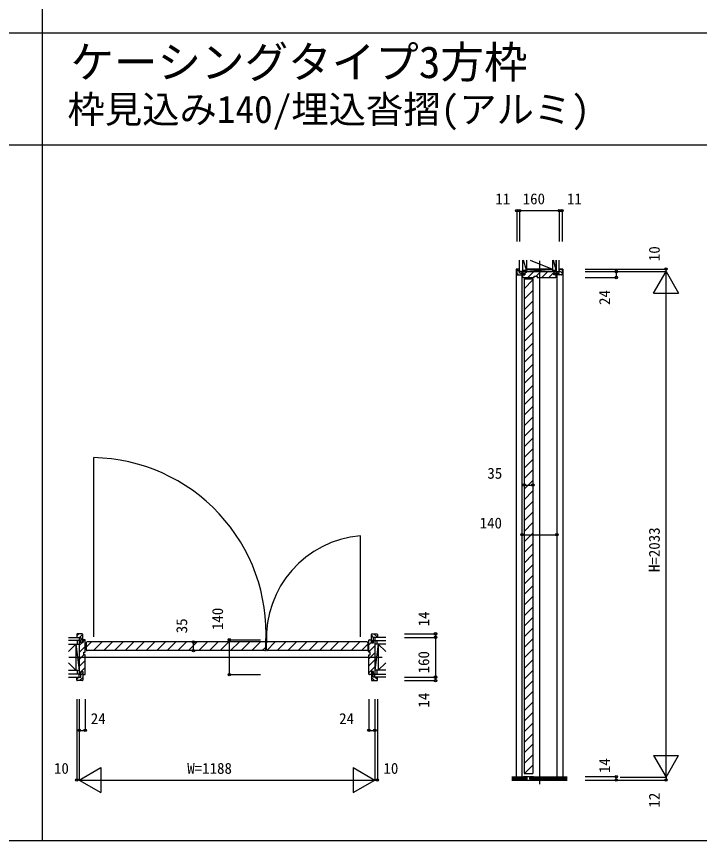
# Model space of a CAD drawing. Units: millimetres, scale not verified. Extents: x -14340 to 14341, y -10000 to 10000.
# Drawn here: x -11595 to -8850, y -10000 to -6687 of the extents above; entities that cross this region are included whole.
import ezdxf
from ezdxf.enums import TextEntityAlignment as Align

# ---------------------------------------------------------------- set-up
doc = ezdxf.new("R2010")
doc.units = ezdxf.units.MM
doc.header["$LTSCALE"] = 50
for name, color, linetype in [('0-0_0', 7, 'Continuous'), ('0-2_YKK_B1', 4, 'Continuous'), ('0-3_YKK_C1', 4, 'Continuous'), ('0-4_YKK_F1', 7, 'Continuous'), ('0-5_YKK_N1', 2, 'Continuous'), ('0-6_YKK_Z1', 7, 'Continuous')]:
    doc.layers.add(name, color=color, linetype=linetype)
doc.styles.add('ＭＳ ゴシック', font='')
doc.styles.get('ＭＳ ゴシック').set_extended_font_data('MS Gothic')

msp = doc.modelspace()

# ---------------------------------------------------------------- linework, layer by layer
at = {"layer": '0-2_YKK_B1'}
for p, q in [((-11285.18, -9181.51), (-11285.18, -8460.51)), ((-10213.18, -9181.51), (-10213.18, -8774.51)), ((-11345.09, -9169.01), (-11353.18, -9177.1)), ((-11331.18, -9169.01), (-11351.18, -9169.01)), ((-11329.34, -9170.23), (-11342.12, -9183.01)), ((-11329.18, -9204.01), (-11329.18, -9171.01)), ((-10169.18, -9204.01), (-10169.18, -9171.01)), ((-10169.18, -9175.73), (-10161.68, -9183.23)), ((-10167.18, -9169.01), (-10147.18, -9169.01)), ((-10158.93, -9169.01), (-10145.18, -9182.76)), ((-11343.18, -9215.59), (-11332.6, -9205.01)), ((-11329.18, -9187.04), (-11336.68, -9194.54)), ((-11329.18, -9201.59), (-11320.6, -9193.01)), ((-11315.18, -9222.85), (-11293.85, -9201.51)), ((-11315.18, -9204.81), (-11315.18, -9233.21)), ((-10596.98, -9201.51), (-11311.88, -9201.51)), ((-11286.42, -9236.51), (-11251.42, -9201.51)), ((-11243.99, -9236.51), (-11208.99, -9201.51)), ((-11201.57, -9236.51), (-11166.57, -9201.51)), ((-11159.14, -9236.51), (-11124.14, -9201.51)), ((-11116.71, -9236.51), (-11081.71, -9201.51)), ((-11074.29, -9236.51), (-11039.29, -9201.51)), ((-11031.86, -9236.51), (-10996.86, -9201.51)), ((-10989.43, -9236.51), (-10954.43, -9201.51)), ((-10947.01, -9236.51), (-10912.01, -9201.51)), ((-10904.58, -9236.51), (-10869.58, -9201.51)), ((-10862.16, -9236.51), (-10827.16, -9201.51)), ((-10819.73, -9236.51), (-10784.73, -9201.51)), ((-10777.3, -9236.51), (-10742.3, -9201.51)), ((-10734.88, -9236.51), (-10699.88, -9201.51)), ((-10692.45, -9236.51), (-10657.45, -9201.51)), ((-10650.02, -9236.51), (-10615.02, -9201.51)), ((-10593.68, -9233.21), (-10593.68, -9204.81)), ((-10590.68, -9233.21), (-10590.68, -9204.81)), ((-10589.61, -9235.65), (-10555.48, -9201.51)), ((-10186.48, -9201.51), (-10587.38, -9201.51)), ((-10548.05, -9236.51), (-10513.05, -9201.51)), ((-10505.62, -9236.51), (-10470.62, -9201.51)), ((-10463.2, -9236.51), (-10428.2, -9201.51)), ((-10420.77, -9236.51), (-10385.77, -9201.51)), ((-10378.34, -9236.51), (-10343.34, -9201.51)), ((-10335.92, -9236.51), (-10300.92, -9201.51)), ((-10293.49, -9236.51), (-10258.49, -9201.51)), ((-10251.07, -9236.51), (-10216.07, -9201.51)), ((-10208.64, -9236.51), (-10183.18, -9211.06)), ((-10183.18, -9204.81), (-10183.18, -9233.21)), ((-10179.18, -9213.09), (-10169.18, -9203.09)), ((-10169.18, -9192.7), (-10161.68, -9200.2)), ((-11343.18, -9243.88), (-11319.18, -9219.88)), ((-10596.98, -9236.51), (-11311.88, -9236.51)), ((-10607.6, -9236.51), (-10593.68, -9222.6)), ((-10186.48, -9236.51), (-10587.38, -9236.51)), ((-10179.18, -9241.38), (-10155.18, -9217.38)), ((-11343.18, -9272.16), (-11324.18, -9253.16)), ((-11343.18, -9300.45), (-11319.18, -9276.45)), ((-10179.18, -9269.66), (-10155.18, -9245.66)), ((-10179.18, -9297.95), (-10155.18, -9273.95)), ((-11335.47, -9321.01), (-11319.18, -9304.73)), ((-10179.18, -9326.23), (-10155.18, -9302.23)), ((-11344.64, -9343.01), (-11353.18, -9351.56)), ((-11343.18, -9328.73), (-11337.18, -9322.73)), ((-11329.18, -9327.56), (-11336.68, -9335.06)), ((-11329.18, -9322.01), (-11329.18, -9355.01)), ((-10169.18, -9322.01), (-10169.18, -9355.01)), ((-10169.18, -9327.56), (-10161.68, -9335.06)), ((-10153.73, -9343.01), (-10145.18, -9351.56)), ((-11331.18, -9357.01), (-11351.18, -9357.01)), ((-11329.18, -9344.53), (-11341.67, -9357.01)), ((-10169.18, -9344.53), (-10156.7, -9357.01)), ((-10167.18, -9357.01), (-10147.18, -9357.01))]:
    msp.add_line(p, q, dxfattribs=at)
for points in [[(-11353.18, -9171.01), (-11353.18, -9183.01), (-11336.68, -9183.01), (-11336.68, -9204.01), (-11329.18, -9204.01)], [(-10145.18, -9171.01), (-10145.18, -9183.01), (-10161.68, -9183.01), (-10161.68, -9204.01), (-10169.18, -9204.01)], [(-11321.18, -9193.01), (-11329.18, -9193.01), (-11329.18, -9205.01), (-11337.18, -9205.01), (-11337.18, -9196.51), (-11338.18, -9195.51), (-11343.18, -9195.51)], [(-11343.18, -9195.51), (-11343.18, -9330.51), (-11338.18, -9330.51), (-11337.18, -9329.51), (-11337.18, -9321.01), (-11329.18, -9321.01), (-11329.18, -9333.01), (-11321.18, -9333.01)], [(-11319.18, -9331.01), (-11319.18, -9254.01), (-11324.18, -9254.01), (-11324.18, -9242.01), (-11319.18, -9242.01), (-11319.18, -9195.01)], [(-10179.18, -9331.01), (-10179.18, -9254.01), (-10174.18, -9254.01), (-10174.18, -9242.01), (-10179.18, -9242.01), (-10179.18, -9195.01)], [(-10177.18, -9193.01), (-10169.18, -9193.01), (-10169.18, -9205.01), (-10161.18, -9205.01), (-10161.18, -9196.51), (-10160.18, -9195.51), (-10155.18, -9195.51)], [(-10155.18, -9195.51), (-10155.18, -9330.51), (-10160.18, -9330.51), (-10161.18, -9329.51), (-10161.18, -9321.01), (-10169.18, -9321.01), (-10169.18, -9333.01), (-10177.18, -9333.01)], [(-11353.18, -9355.01), (-11353.18, -9343.01), (-11336.68, -9343.01), (-11336.68, -9322.01), (-11329.18, -9322.01)], [(-10145.18, -9355.01), (-10145.18, -9343.01), (-10161.68, -9343.01), (-10161.68, -9322.01), (-10169.18, -9322.01)]]:
    msp.add_lwpolyline(points, dxfattribs=at)
for centre, radius, start, end in [((-11298.41, -9166.18), 705.79, 356.86204, 88.92588), ((-10178.38, -9185.78), 412.74, 94.83656, 182.64281), ((-11351.18, -9171.01), 2, 90.00001, 179.99999), ((-11331.18, -9171.01), 2, 0.00001, 89.99999), ((-10167.18, -9171.01), 2, 90.00001, 179.99999), ((-10147.18, -9171.01), 2, 0.00001, 89.99999), ((-11321.18, -9195.01), 2, 0.00001, 89.99999), ((-11311.88, -9204.81), 3.3, 90, 180), ((-10596.98, -9204.81), 3.3, 0, 90), ((-10587.38, -9204.81), 3.3, 90, 180), ((-10186.48, -9204.81), 3.3, 0, 90), ((-10177.18, -9195.01), 2, 90.00001, 179.99999), ((-11311.88, -9233.21), 3.3, 180, 270), ((-10596.98, -9233.21), 3.3, 270, 0), ((-10587.38, -9233.21), 3.3, 180, 270), ((-10186.48, -9233.21), 3.3, 270, 0), ((-11321.18, -9331.01), 2, 270.00001, 359.99999), ((-10177.18, -9331.01), 2, 180.00001, 269.99999), ((-11351.18, -9355.01), 2, 180.00001, 269.99999), ((-11331.18, -9355.01), 2, 270.00001, 359.99999), ((-10167.18, -9355.01), 2, 180.00001, 269.99999), ((-10147.18, -9355.01), 2, 270.00001, 359.99999)]:
    msp.add_arc(centre, radius, start, end, dxfattribs=at)
at = {"layer": '0-3_YKK_C1'}
for p, q in [((-9587.96, -7702.01), (-9587.96, -9757.01)), ((-9573.96, -7702.01), (-9587.96, -7702.01)), ((-9584.96, -7704.01), (-9584.96, -7724.01)), ((-9584.96, -7719.19), (-9578.13, -7726.01)), ((-9584.47, -7702.7), (-9573.96, -7713.22)), ((-9568.66, -7718.51), (-9561.16, -7726.01)), ((-9563.96, -7712.01), (-9563.96, -9757.01)), ((-9551.96, -7718.92), (-9545.06, -7712.01)), ((-9540.77, -7736.01), (-9516.77, -7712.01)), ((-9507.49, -7731.01), (-9488.49, -7712.01)), ((-9484.2, -7736.01), (-9460.2, -7712.01)), ((-9455.92, -7736.01), (-9431.92, -7712.01)), ((-9434.96, -7720.36), (-9429.31, -7726.01)), ((-9423.96, -7712.01), (-9423.96, -9757.01)), ((-9419.84, -7718.51), (-9412.34, -7726.01)), ((-9399.96, -7702.01), (-9413.96, -7702.01)), ((-9413.96, -7707.42), (-9402.96, -7718.42)), ((-9402.96, -7704.01), (-9402.96, -7724.01)), ((-9399.96, -7702.01), (-9399.96, -9757.01)), ((-9561.46, -7728.42), (-9559.06, -7726.01)), ((-9555.47, -7741.51), (-9555.47, -9731.01)), ((-9555.47, -7781.01), (-9520.47, -7746.01)), ((-9555.47, -7823.44), (-9520.47, -7788.44)), ((-9555.47, -7865.86), (-9520.47, -7830.86)), ((-9555.47, -7908.29), (-9520.47, -7873.29)), ((-9555.47, -7950.72), (-9520.47, -7915.72)), ((-9555.47, -7993.14), (-9520.47, -7958.14)), ((-9555.47, -8035.57), (-9520.47, -8000.57)), ((-9555.47, -8078), (-9520.47, -8043)), ((-9555.47, -8120.42), (-9520.47, -8085.42)), ((-9555.47, -8162.85), (-9520.47, -8127.85)), ((-9555.47, -8205.28), (-9520.47, -8170.28)), ((-9555.47, -8247.7), (-9520.47, -8212.7)), ((-9555.47, -8290.13), (-9520.47, -8255.13)), ((-9555.47, -8332.56), (-9520.47, -8297.56)), ((-9555.47, -8374.98), (-9520.47, -8339.98)), ((-9555.47, -8417.41), (-9520.47, -8382.41)), ((-9555.47, -8459.83), (-9520.47, -8424.83)), ((-9555.47, -8502.26), (-9520.47, -8467.26)), ((-9555.47, -8544.69), (-9520.47, -8509.69)), ((-9555.47, -8587.11), (-9520.47, -8552.11)), ((-9555.47, -8629.54), (-9520.47, -8594.54)), ((-9555.47, -8671.97), (-9520.47, -8636.97)), ((-9555.47, -8714.39), (-9520.47, -8679.39)), ((-9555.47, -8756.82), (-9520.47, -8721.82)), ((-9555.47, -8799.25), (-9520.47, -8764.25)), ((-9555.47, -8841.67), (-9520.47, -8806.67)), ((-9555.47, -8884.1), (-9520.47, -8849.1)), ((-9555.47, -8926.53), (-9520.47, -8891.53)), ((-9555.47, -8968.95), (-9520.47, -8933.95)), ((-9555.47, -9011.38), (-9520.47, -8976.38)), ((-9555.47, -9053.8), (-9520.47, -9018.8)), ((-9555.47, -9096.23), (-9520.47, -9061.23)), ((-9555.47, -9138.66), (-9520.47, -9103.66)), ((-9555.47, -9181.08), (-9520.47, -9146.08)), ((-9555.47, -9223.51), (-9520.47, -9188.51)), ((-9555.47, -9265.94), (-9520.47, -9230.94)), ((-9555.47, -9308.36), (-9520.47, -9273.36)), ((-9555.47, -9350.79), (-9520.47, -9315.79)), ((-9555.47, -9393.22), (-9520.47, -9358.22)), ((-9555.47, -9435.64), (-9520.47, -9400.64)), ((-9555.47, -9478.07), (-9520.47, -9443.07)), ((-9555.47, -9520.49), (-9520.47, -9485.49)), ((-9555.47, -9562.92), (-9520.47, -9527.92)), ((-9555.47, -9605.35), (-9520.47, -9570.35)), ((-9555.47, -9647.77), (-9520.47, -9612.77)), ((-9555.47, -9690.2), (-9520.47, -9655.2)), ((-9553.85, -9731.01), (-9520.47, -9697.63)), ((-9554.47, -9731.01), (-9521.47, -9731.01)), ((-9557.97, -9744.54), (-9557.97, -9745.01))]:
    msp.add_line(p, q, dxfattribs=at)
for points in [[(-9582.96, -7726.01), (-9552.96, -7726.01), (-9552.96, -7718.51), (-9573.96, -7718.51), (-9573.96, -7702.01), (-9582.96, -7702.01)], [(-9426.46, -7712.01), (-9561.46, -7712.01), (-9561.46, -7717.01), (-9560.46, -7718.01), (-9551.96, -7718.01), (-9551.96, -7726.01), (-9561.46, -7726.01), (-9561.46, -7734.01)], [(-9426.46, -7734.01), (-9426.46, -7726.01), (-9435.96, -7726.01), (-9435.96, -7718.01), (-9427.46, -7718.01), (-9426.46, -7717.01), (-9426.46, -7712.01)], [(-9404.96, -7726.01), (-9434.96, -7726.01), (-9434.96, -7718.51), (-9413.96, -7718.51), (-9413.96, -7702.01), (-9404.96, -7702.01)], [(-9559.46, -7736.01), (-9514.96, -7736.01), (-9514.96, -7731.01), (-9502.96, -7731.01), (-9502.96, -7736.01), (-9428.46, -7736.01)], [(-9555.47, -7741.51), (-9520.47, -7741.51), (-9520.47, -9730.01)], [(-9553.97, -9743.01), (-9544.27, -9743.01), (-9544.27, -9757.01), (-9531.67, -9757.01), (-9531.67, -9743.01), (-9521.97, -9743.01)], [(-9542.67, -9751.31), (-9542.67, -9743.01), (-9533.27, -9743.01), (-9533.27, -9751.31)]]:
    msp.add_lwpolyline(points, dxfattribs=at)
for centre, radius, start, end in [((-9582.96, -7704.01), 2, 90.00001, 179.99999), ((-9404.96, -7704.01), 2, 0.00001, 89.99999), ((-9582.96, -7724.01), 2, 180.00001, 269.99999), ((-9559.46, -7734.01), 2, 180, 269.99998), ((-9428.46, -7734.01), 2, 270.00001, 359.99999), ((-9404.96, -7724.01), 2, 270.00001, 359.99999), ((-9554.47, -9730.01), 1, 180, 270), ((-9521.47, -9730.01), 1, 270, 0), ((-9553.97, -9749.01), 6, 89.99998, 131.81033), ((-9521.97, -9749.01), 6, 48.18969, 89.99998)]:
    msp.add_arc(centre, radius, start, end, dxfattribs=at)
at = {"layer": '0-4_YKK_F1'}
for p, q in [((-11490.5, -10000), (-11490.5, -3505)), ((-14340.5, -6752.5), (8459.5, -6752.5)), ((-14340.5, -7202.5), (8459.5, -7202.5)), ((-14340.5, -10000), (14340.52, -10000))]:
    msp.add_line(p, q, dxfattribs=at)
at = {"layer": '0-5_YKK_N1'}
for p, q in [((-9573.96, -7467.01), (-9413.96, -7467.01)), ((-9573.96, -7467.01), (-9573.96, -7592.01)), ((-9413.96, -7467.01), (-9402.96, -7467.01)), ((-9413.96, -7467.01), (-9413.96, -7592.01)), ((-9402.96, -7467.01), (-9402.96, -7592.01)), ((-9309.96, -7702.01), (-8984.96, -7702.01)), ((-9309.96, -7712.01), (-8984.96, -7712.01)), ((-9184.96, -7712.01), (-9184.96, -7736.01)), ((-9034.96, -7798.62), (-8984.96, -7712.01)), ((-8984.96, -7712.01), (-8984.96, -7702.01)), ((-8984.96, -9745.01), (-8984.96, -7712.01)), ((-8984.96, -7712.01), (-8934.96, -7798.62)), ((-9309.96, -7736.01), (-9184.96, -7736.01)), ((-9034.96, -7798.62), (-8934.96, -7798.62)), ((-9555.47, -8570.52), (-9520.47, -8570.52)), ((-9563.96, -8770.52), (-9423.96, -8770.52)), ((-10036.68, -9169.01), (-9911.68, -9169.01)), ((-9911.68, -9169.01), (-9911.68, -9183.01)), ((-10884.34, -9236.51), (-10884.34, -9201.51)), ((-10740.18, -9193.01), (-10615.18, -9193.01)), ((-10036.68, -9183.01), (-9911.68, -9183.01)), ((-10036.68, -9343.01), (-9911.68, -9343.01)), ((-10036.68, -9357.01), (-9911.68, -9357.01)), ((-11353.18, -9432.01), (-11353.18, -9757.01)), ((-11343.18, -9432.01), (-11343.18, -9757.01)), ((-11319.18, -9432.01), (-11319.18, -9557.01)), ((-10155.18, -9432.01), (-10155.18, -9757.01)), ((-10145.18, -9432.01), (-10145.18, -9757.01)), ((-11343.18, -9557.01), (-11319.18, -9557.01)), ((-9034.96, -9658.41), (-8934.96, -9658.41)), ((-9034.96, -9658.41), (-8984.96, -9745.01)), ((-8984.96, -9745.01), (-8934.96, -9658.41)), ((-11343.18, -9757.01), (-11256.58, -9707.01)), ((-11256.58, -9707.01), (-11256.58, -9807.01)), ((-10241.79, -9707.01), (-10241.79, -9807.01)), ((-10241.79, -9707.01), (-10155.18, -9757.01)), ((-11343.18, -9757.01), (-11353.18, -9757.01)), ((-11343.18, -9757.01), (-10155.18, -9757.01)), ((-11343.18, -9757.01), (-11256.58, -9807.01)), ((-10241.79, -9807.01), (-10155.18, -9757.01)), ((-10155.18, -9757.01), (-10145.18, -9757.01)), ((-9309.96, -9743.01), (-9184.96, -9743.01)), ((-9309.96, -9757.01), (-8984.96, -9757.01)), ((-9184.96, -9757.01), (-9184.96, -9743.01)), ((-9169.36, -9745.01), (-8984.96, -9745.01)), ((-8984.96, -9745.01), (-8984.96, -9757.01))]:
    msp.add_line(p, q, dxfattribs=at)
for points in [[(-9573.96, -7467.01), (-9584.96, -7467.01), (-9584.96, -7592.01)], [(-10740.18, -9193.01), (-10740.18, -9333.01), (-10615.18, -9333.01)], [(-9911.68, -9183.01), (-9911.68, -9343.01), (-9911.68, -9357.01)], [(-10179.18, -9432.01), (-10179.18, -9557.01), (-10155.18, -9557.01)]]:
    msp.add_lwpolyline(points, dxfattribs=at)
for centre in [(-9584.96, -7467.01), (-9573.96, -7467.01), (-9413.96, -7467.01), (-9402.96, -7467.01), (-9184.96, -7712.01), (-8984.96, -7702.01), (-9184.96, -7736.01), (-9555.47, -8570.52), (-9520.47, -8570.52), (-9563.96, -8770.52), (-9423.96, -8770.52), (-9911.68, -9169.01), (-9911.68, -9183.01), (-10884.34, -9201.51), (-10740.18, -9193.01), (-10884.34, -9236.51), (-10740.18, -9333.01), (-9911.68, -9343.01), (-9911.68, -9357.01), (-11343.18, -9557.01), (-11319.18, -9557.01), (-10179.18, -9557.01), (-10155.18, -9557.01), (-9184.96, -9743.01), (-11353.18, -9757.01), (-10145.18, -9757.01), (-9184.96, -9757.01), (-8984.96, -9757.01)]:
    msp.add_circle(centre, 5, dxfattribs=at)
at = {"layer": '0-6_YKK_Z1'}
for p, q in [((-9573.96, -7712.01), (-9573.96, -7667.01)), ((-9561.46, -7672.4), (-9561.46, -7707.01)), ((-9546.46, -7707.01), (-9557.18, -7667.01)), ((-9546.46, -7667.01), (-9546.46, -7702.01)), ((-9546.46, -7672.4), (-9546.46, -7707.01)), ((-9531.62, -7667.01), (-9441.46, -7702.01)), ((-9493.96, -7668.71), (-9493.96, -9773.88)), ((-9441.46, -7672.4), (-9441.46, -7707.01)), ((-9426.46, -7707.01), (-9437.18, -7667.01)), ((-9426.46, -7702.01), (-9426.46, -7667.01)), ((-9426.46, -7672.4), (-9426.46, -7707.01)), ((-9413.96, -7712.01), (-9413.96, -7667.01)), ((-9561.46, -7707.01), (-9546.46, -7707.01)), ((-9546.46, -7702.01), (-9441.46, -7712.01)), ((-9546.46, -7702.01), (-9546.46, -7712.01)), ((-9546.46, -7702.01), (-9441.46, -7702.01)), ((-9546.46, -7712.01), (-9441.46, -7712.01)), ((-9441.46, -7702.01), (-9441.46, -7712.01)), ((-9441.37, -7707.01), (-9426.46, -7707.01)), ((-11343.18, -9195.51), (-11386.68, -9195.51)), ((-11386.68, -9240.51), (-11356.68, -9210.51)), ((-11386.68, -9210.51), (-11356.68, -9210.51)), ((-11356.68, -9210.51), (-11356.68, -9315.51)), ((-11356.68, -9210.51), (-11343.18, -9315.51)), ((-11356.68, -9210.51), (-11343.18, -9210.51)), ((-11356.68, -9210.51), (-11356.68, -9315.51)), ((-11351.18, -9195.51), (-11351.18, -9210.51)), ((-11343.18, -9210.51), (-11343.18, -9315.51)), ((-10155.18, -9195.51), (-10111.68, -9195.51)), ((-10141.68, -9210.51), (-10155.18, -9315.51)), ((-10155.18, -9210.51), (-10155.18, -9315.51)), ((-10141.68, -9210.51), (-10155.18, -9210.51)), ((-10147.18, -9195.51), (-10147.18, -9210.51)), ((-10111.68, -9240.51), (-10141.68, -9210.51)), ((-10141.68, -9210.51), (-10141.68, -9315.51)), ((-10111.68, -9210.51), (-10141.68, -9210.51)), ((-10141.68, -9210.51), (-10141.68, -9315.51)), ((-11384.92, -9263.01), (-10125.52, -9263.01)), ((-11386.68, -9285.51), (-11356.68, -9315.51)), ((-10111.68, -9285.51), (-10141.68, -9315.51)), ((-11386.68, -9315.51), (-11356.68, -9315.51)), ((-11343.18, -9330.51), (-11386.68, -9330.51)), ((-11356.68, -9315.51), (-11343.18, -9315.51)), ((-11351.18, -9315.51), (-11351.18, -9330.51)), ((-10141.68, -9315.51), (-10155.18, -9315.51)), ((-10155.18, -9330.51), (-10111.68, -9330.51)), ((-10147.18, -9315.51), (-10147.18, -9330.51)), ((-10111.68, -9315.51), (-10141.68, -9315.51)), ((-9546.97, -9745.01), (-9604.7, -9745.01)), ((-9546.97, -9748.01), (-9604.7, -9748.01)), ((-9546.97, -9751.01), (-9604.7, -9751.01)), ((-9546.97, -9754.01), (-9604.7, -9754.01)), ((-9604.7, -9757.01), (-9382.96, -9757.01)), ((-9546.97, -9757.01), (-9546.97, -9745.01)), ((-9528.97, -9745.01), (-9528.97, -9757.01)), ((-9382.96, -9745.01), (-9528.97, -9745.01)), ((-9528.97, -9748.01), (-9382.96, -9748.01)), ((-9528.97, -9751.01), (-9382.96, -9751.01)), ((-9528.97, -9754.01), (-9382.96, -9754.01))]:
    msp.add_line(p, q, dxfattribs=at)
for points in [[(-9561.46, -7667.01), (-9561.46, -7712.01), (-9573.96, -7712.01)], [(-9441.46, -7667.01), (-9441.46, -7702.01), (-9546.46, -7702.01)], [(-9426.46, -7667.01), (-9426.46, -7712.01), (-9413.96, -7712.01)], [(-11386.68, -9183.01), (-11343.18, -9183.01), (-11343.18, -9195.51)], [(-10111.68, -9183.01), (-10155.18, -9183.01), (-10155.18, -9195.51)], [(-11386.68, -9343.01), (-11343.18, -9343.01), (-11343.18, -9330.51)], [(-10111.68, -9343.01), (-10155.18, -9343.01), (-10155.18, -9330.51)]]:
    msp.add_lwpolyline(points, dxfattribs=at)

# ---------------------------------------------------------------- texts
at = {"layer": '0-0_0', "style": 'ＭＳ ゴシック'}
for s, height, p in [('ケーシングタイプ3方枠', 128.3, (-11378.75, -6972.73)), ('枠見込み140/埋込沓摺(アルミ)', 110, (-11390.41, -7147.73))]:
    msp.add_text(s, height=height, dxfattribs=at).set_placement(p, align=Align.BOTTOM_LEFT)
at = {"layer": '0-5_YKK_N1', "style": 'ＭＳ ゴシック'}
for s, p in [('11', (-9670.89, -7455.01)), ('160', (-9561.15, -7455.01)), ('11', (-9383.09, -7455.01)), ('35', (-9703.05, -8558.52)), ('140', (-9734.14, -8758.52)), ('24', (-11296.86, -9545.01)), ('24', (-10298.78, -9545.01)), ('10', (-11444.88, -9745.01)), ('W=1188', (-10909.18, -9745.01)), ('10', (-10120.68, -9745.01))]:
    msp.add_text(s, height=43.99, dxfattribs=at).set_placement(p, align=Align.BOTTOM_LEFT)
for s, p in [('10', (-8996.96, -7670.29)), ('24', (-9196.96, -7846.55)), ('H=2033', (-8996.96, -8920.48)), ('140', (-10752.18, -9153.91)), ('35', (-10896.34, -9166.75)), ('14', (-9923.68, -9139.03)), ('160', (-9923.68, -9328.01)), ('14', (-9923.68, -9465.69)), ('14', (-9196.96, -9728.74)), ('12', (-8996.96, -9867.67))]:
    msp.add_text(s, height=43.99, rotation=90, dxfattribs=at).set_placement(p, align=Align.BOTTOM_LEFT)

doc.saveas('drawing.dxf')
